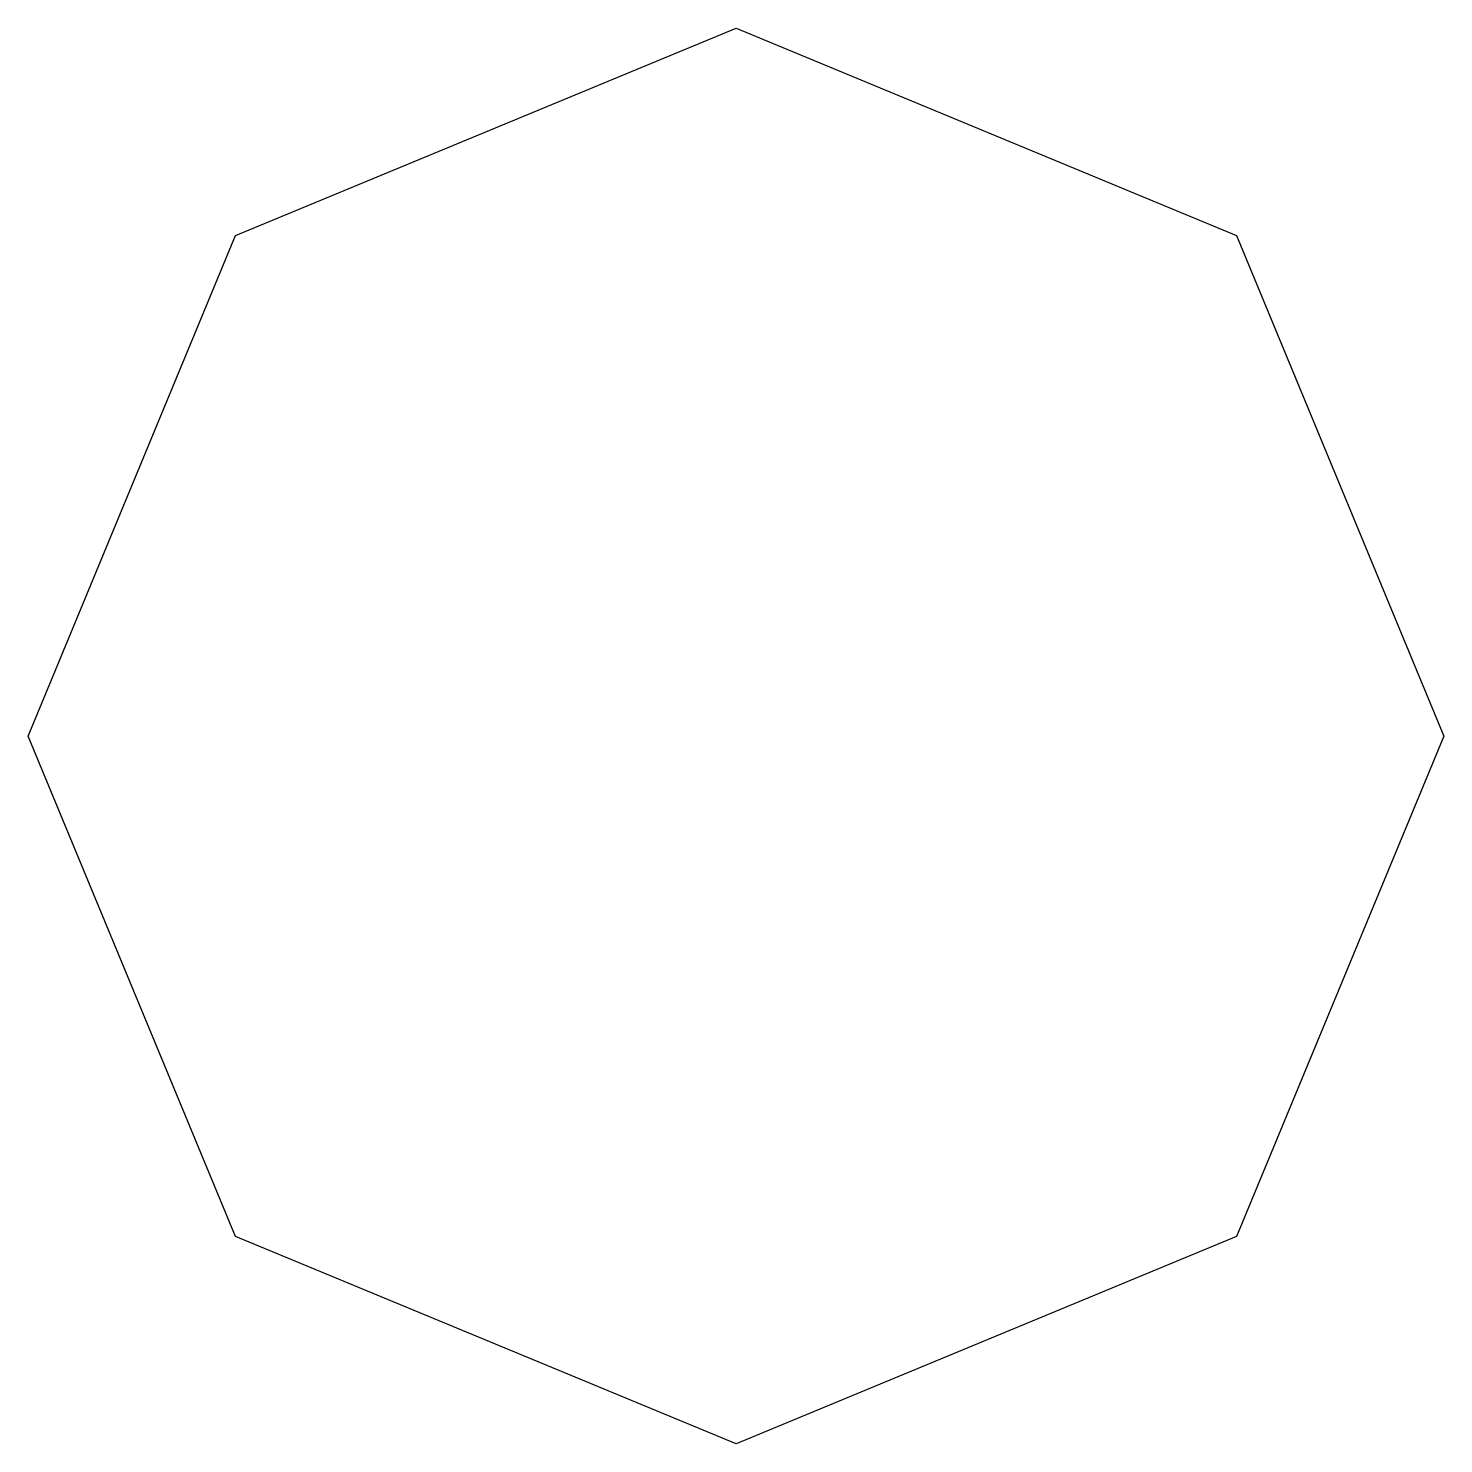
# Model space of a CAD drawing. Extents: x -1.1 to 2.12, y 3.48 to 6.7.
import ezdxf

# ---------------------------------------------------------------- set-up
doc = ezdxf.new("R2010")
doc.units = 0
doc.layers.get('0').update_dxf_attribs({"linetype": 'CONTINUOUS'})

msp = doc.modelspace()

# ---------------------------------------------------------------- linework, layer by layer
at = {"color": 7}
msp.add_lwpolyline([(2.117431, 5.089093), (1.646332, 3.95176), (0.508999, 3.480661), (-0.628335, 3.95176), (-1.099433, 5.089093), (-0.628335, 6.226426), (0.508999, 6.697526), (1.646332, 6.226426), (2.117431, 5.089093)], dxfattribs=at)

doc.saveas('drawing.dxf')
